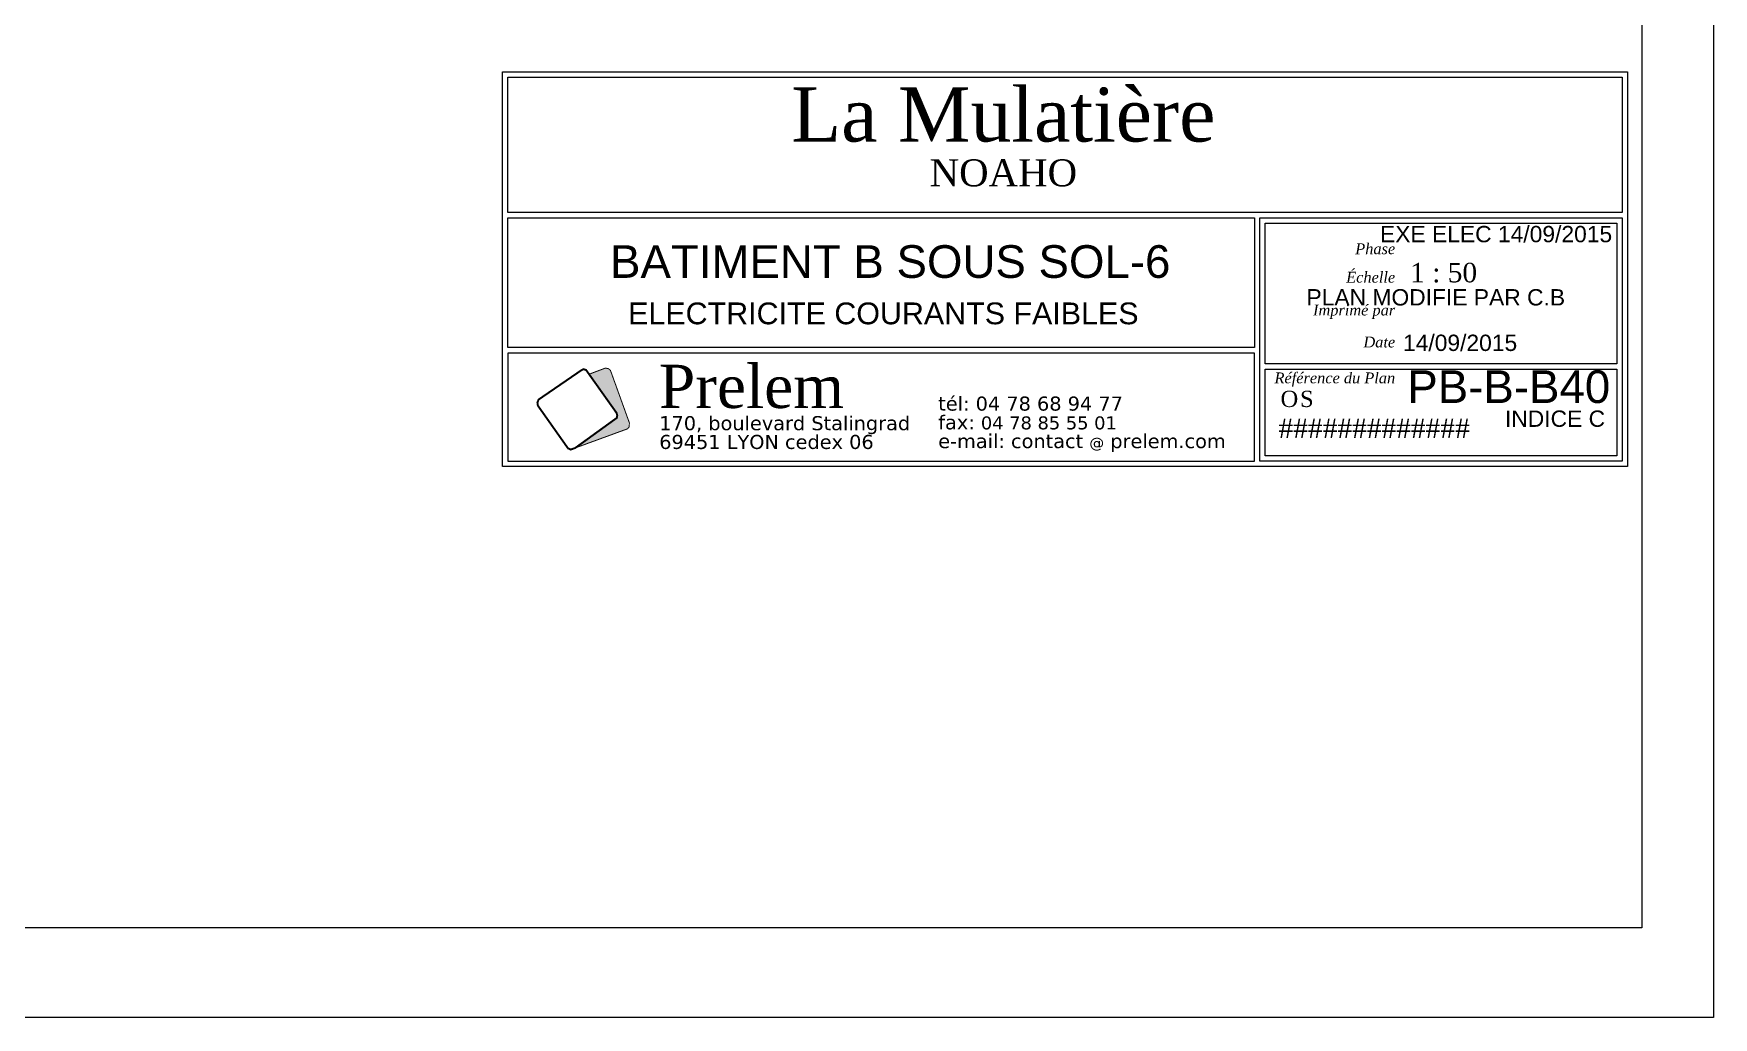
# Model space of a CAD drawing. Header units: centimetres. Extents: x 2452 to 16512, y -4226 to 6371.
# Drawn here: x 14198 to 16512, y -4226 to -2871 of the extents above; entities that cross this region are included whole.
import ezdxf
from ezdxf.enums import TextEntityAlignment as Align

# ---------------------------------------------------------------- set-up
doc = ezdxf.new("R2010")
doc.units = ezdxf.units.CM
doc.layers.add('prlm-ZCARTOUCHE', color=7, linetype='Continuous', lineweight=13)
doc.styles.add('Arial', font='arial.ttf')
doc.styles.add('prlm-georgia', font='georgia.ttf', dxfattribs={"height": 1.8})
doc.styles.add('prlm-verdana', font='verdana.ttf', dxfattribs={"height": 0.9})
doc.styles.get("Standard").update_dxf_attribs({"font": 'isocp.shx', "height": 15})

# ---------------------------------------------------------------- blocks, each defined once
blk = doc.blocks.new('cartouche_BET')
at = {"layer": 'prlm-ZCARTOUCHE'}
blk.add_hatch(color=0, dxfattribs=at).paths.add_polyline_path([(10.04, 4.46), (10.1, 4.2), (10.05, 4), (6.22, 1.23), (11.06, 3), (11.21, 3.19), (11.22, 3.55), (9.47, 8.4), (9.27, 8.56), (9, 8.61), (7.57, 8.07), (7.5, 8.04)])
at = {"layer": 'prlm-ZCARTOUCHE', "color": 0}
blk.add_lwpolyline([(0, 10), (0, 0), (69, 0), (69, 10)], close=True, dxfattribs=at)
for points, const_width in [([(6.81, 8.43), (2.83, 5.7), (2.72, 5.42), (2.76, 5.14), (5.55, 1.19), (5.8, 1.08), (6.22, 1.23), (10.05, 4), (10.1, 4.2), (10.04, 4.46), (7.22, 8.43), (6.98, 8.51), (6.81, 8.43)], 0.18), ([(6.22, 1.23), (11.06, 3), (11.21, 3.19), (11.22, 3.55), (9.47, 8.4), (9.27, 8.56), (9, 8.61), (7.57, 8.07), (7.5, 8.04)], 0.09)]:
    blk.add_lwpolyline(points, dxfattribs=dict(at, const_width=const_width))
at = {"layer": 'prlm-ZCARTOUCHE', "color": 0, "attachment_point": 4, "line_spacing_factor": 0.8, "style": 'prlm-verdana'}
for s, insert, char_height, width in [('{\\fGeorgia|b0|i0|c0|p18;Prelem}', (13.95, 6.89), 4, 47.6343), ('tél: 04 78 68 94 77\\Pfax: {\\H0.92308x;04 78 85 55 01}   \\Pe-mail: contact {\\H0.7692x;@} prelem.com', (39.77, 3.41), 1.3, 31.0691), ('170, boulevard Stalingrad   ^J69451 LYON cedex 06', (13.98, 2.64), 1.3, 47.6343)]:
    blk.add_mtext(s, dxfattribs=dict(at, insert=insert, char_height=char_height, width=width))
blk = doc.blocks.new('$CTfon')
at = {"color": 0}
blk.add_wipeout([(-104.48, 36.98), (0.47, 36.98), (0.47, -0.48), (-104.48, -0.48)], dxfattribs=at).dxf.layer = 'prlm-ZCARTOUCHE'
at = {"layer": 'prlm-ZCARTOUCHE', "color": 0}
for points in [[(-104, 36.5), (0, 36.5), (0, 0), (-104, 0)], [(-103.5, 36), (-0.5, 36), (-0.5, 23.5), (-103.5, 23.5)], [(-103.5, 23), (-34.5, 23), (-34.5, 11), (-103.5, 11)], [(-34, 23), (-0.5, 23), (-0.5, 0.5), (-34, 0.5)], [(-1, 9.5), (-33.5, 9.5), (-33.5, 22.5), (-1, 22.5)], [(-1, 1), (-33.5, 1), (-33.5, 9), (-1, 9)]]:
    blk.add_lwpolyline(points, close=True, dxfattribs=at)
blk.add_blockref('cartouche_BET', (-103.5, 0.5), dxfattribs=at)
at = {"layer": 'prlm-ZCARTOUCHE', "color": 0, "linetype": 'ByBlock', "ltscale": 20, "char_height": 1, "attachment_point": 6}
for s, insert, width in [('{\\fGeorgia|b0|i1|c0|p18;Phase}', (-21.49, 20.13), 11), ('{\\fGeorgia|b0|i1|c0|p18;Échelle}', (-21.49, 17.5), 11), ('{\\fGeorgia|b0|i1|c0|p18;Imprimé par}', (-21.49, 14.31), 11), ('{\\fGeorgia|b0|i1|c0|p18;Date}', (-21.49, 11.51), 11), ('{\\fGeorgia|b0|i1|c0|p18;Référence du Plan}', (-21.49, 8.04), 12.8598)]:
    blk.add_mtext(s, dxfattribs=dict(at, insert=insert, width=width))
blk = doc.blocks.new('$CTaff')
at = {"layer": 'prlm-ZCARTOUCHE', "color": 0, "linetype": 'ByBlock', "lineweight": -2, "style": 'prlm-georgia', "flags": 8}
blk.add_attdef('CTAFF', text='', height=5, dxfattribs=at).set_placement((-52.46, 32.05), align=Align.MIDDLE_CENTER)
blk = doc.blocks.new('$CTcli')
at = {"layer": 'prlm-ZCARTOUCHE', "color": 0, "linetype": 'ByBlock', "lineweight": -2, "style": 'prlm-georgia', "flags": 8}
blk.add_attdef('CTCLI', text='', height=2.5, dxfattribs=at).set_placement((-52.46, 26.66), align=Align.MIDDLE_CENTER)
blk = doc.blocks.new('$CTsca')
at = {"layer": 'prlm-ZCARTOUCHE', "color": 0, "style": 'prlm-georgia', "flags": 8}
blk.add_attdef('CTSCA', (-18.77, 17.04), '', height=1.8, dxfattribs=at)

msp = doc.modelspace()

# ---------------------------------------------------------------- block references
at = {"layer": 'prlm-ZCARTOUCHE', "xscale": 14.90296738853795, "yscale": 14.90296738853795, "zscale": 14.90296738853795}
msp.add_blockref('$CTfon', (16394.14, -3467.9), dxfattribs=at)

# ---------------------------------------------------------------- next in the draw order: linework, layer by layer
at = {"layer": 'prlm-ZCARTOUCHE', "ltscale": 25}
for points in [[(2451.72, 6371.43), (16512.26, 6371.43), (16512.26, -4226.46), (2451.72, -4226.46)], [(2575.05, 6248.2), (16413.59, 6248.2), (16413.59, -4103.23), (2575.05, -4103.23)]]:
    msp.add_lwpolyline(points, close=True, dxfattribs=at)

# ---------------------------------------------------------------- next in the draw order: block references
at = {"layer": 'prlm-ZCARTOUCHE', "xscale": 14.90296738853795, "yscale": 14.90296738853795, "zscale": 14.90296738853795}
for name, p, values in [('$CTaff', (16315.93, -3460.5), {'CTAFF': 'La Mulatière'}), ('$CTcli', (16315.93, -3460.5), {'CTCLI': 'NOAHO'}), ('$CTsca', (16374.2, -3467.97), {'CTSCA': '1 : 50'})]:
    msp.add_blockref(name, p, dxfattribs=at).add_auto_attribs(values)

# ---------------------------------------------------------------- next in the draw order: texts
at = {"layer": 'prlm-ZCARTOUCHE', "color": 1, "lineweight": 30, "ltscale": 25, "style": 'Arial'}
for s, height, p in [('EXE ELEC 14/09/2015', 22.5, (16053.02, -3158.85)), ('ELECTRICITE COURANTS FAIBLES', 30, (15017.19, -3271.79))]:
    msp.add_text(s, height=height, dxfattribs=at).set_placement(p)
at = {"layer": 'prlm-ZCARTOUCHE', "lineweight": 60, "ltscale": 25, "style": 'Arial'}
msp.add_text('BATIMENT B SOUS SOL-6', height=45, dxfattribs=at).set_placement((14992.3, -3207.89))
at = {"layer": 'prlm-ZCARTOUCHE', "color": 1, "ltscale": 25, "style": 'Arial'}
for s, p in [('PLAN MODIFIE PAR C.B', (15951.7, -3245.89)), ('14/09/2015', (16084.66, -3308.58)), ('INDICE C', (16225.1, -3413.07))]:
    msp.add_text(s, height=22.5, dxfattribs=at).set_placement(p)
at = {"layer": 'prlm-ZCARTOUCHE', "ltscale": 25, "style": 'Arial'}
msp.add_text('PB-B-B40', height=45, dxfattribs=at).set_placement((16090.64, -3380.23))
at = {"layer": 'prlm-ZCARTOUCHE', "attachment_point": 1, "style": 'prlm-georgia'}
for s, insert, char_height in [('{\\T1.1;OS}', (15915.95, -3363.37), 22.354), ('#############', (15913.2, -3401.72), 26.8253)]:
    msp.add_mtext(s, dxfattribs=dict(at, insert=insert, char_height=char_height))

doc.saveas('drawing.dxf')
